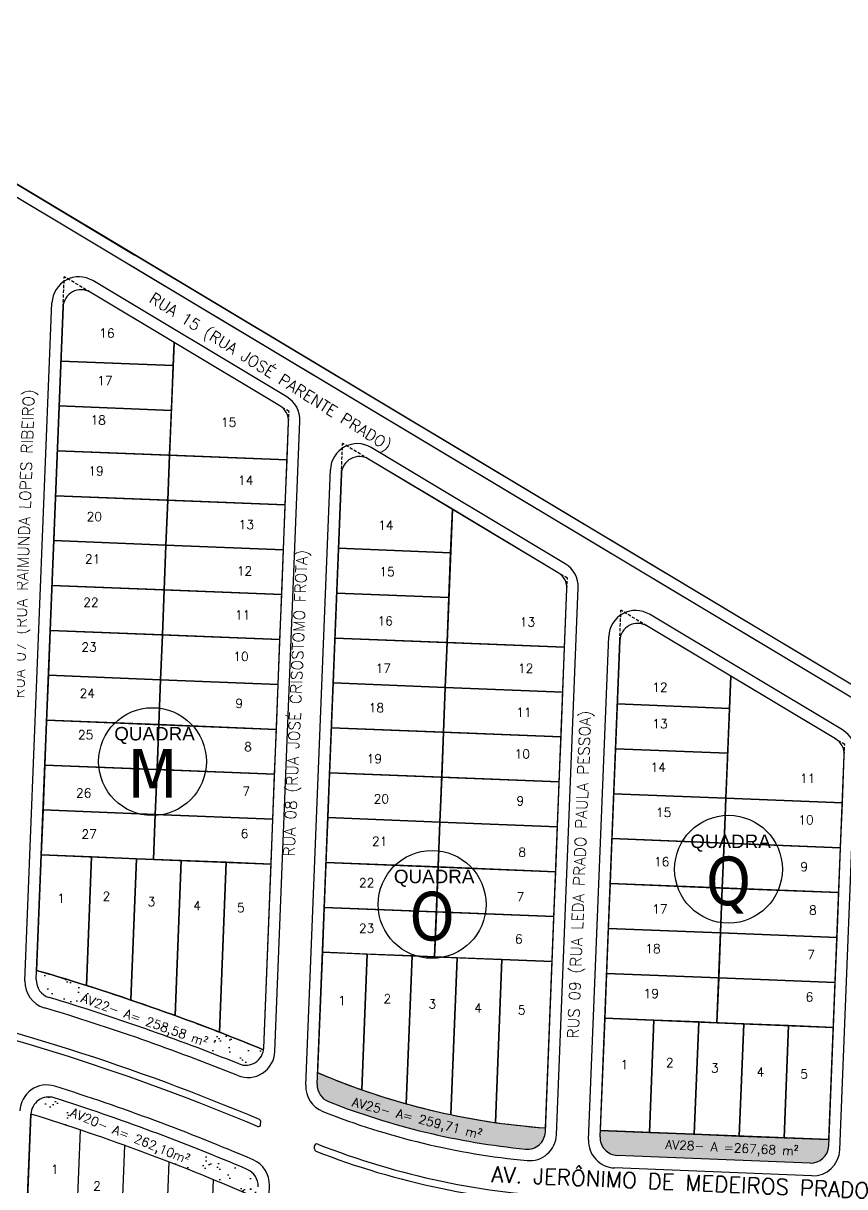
# Model space of a CAD drawing. Header units: millimetres. Extents: x 1794 to 8081, y 409 to 2272.
# Drawn here: x 7649.8 to 7832.7, y 967.2 to 1226.1 of the extents above; entities that cross this region are included whole.
import ezdxf
from ezdxf.enums import TextEntityAlignment as Align

# ---------------------------------------------------------------- set-up
doc = ezdxf.new("R2010")
doc.units = ezdxf.units.MM
doc.linetypes.add('HIDDEN', pattern=[0.375, 0.25, -0.125])
for name, color, linetype in [('03 - CALÇADA', 1, 'Continuous'), ('BOUNDARY LOTES', 2, 'Continuous'), ('boundary quadras', 232, 'Continuous'), ('DIMENSOES', 1, 'Continuous'), ('FAIXAS VERDES', 62, 'Continuous'), ('LOTES', 2, 'Continuous'), ('Poligonal', 3, 'Continuous'), ('PROJEÇÃO', 8, 'HIDDEN'), ('QUADRAS', 3, 'Continuous'), ('texto - ruas', 2, 'Continuous'), ('Texto Lotes', 31, 'Continuous'), ('TEXTO-80', 3, 'Continuous'), ('TXT CB. QDAS', 41, 'Continuous')]:
    doc.layers.add(name, color=color, linetype=linetype)
doc.styles.add('arcad1', font='romans.shx')
doc.styles.add('style1', font='tahoma.ttf')

# ---------------------------------------------------------------- blocks, each defined once
blk = doc.blocks.new('NUM_quadra')
blk.add_circle((0, 0), 0.2)
at = {"insert": (-0.1418711980285907, 0.1285282569724173), "char_height": 0.05, "width": 0.2663, "attachment_point": 1, "style": 'style1'}
blk.add_mtext('\\fArial|b0|i0|c0|p34;QUADRA', dxfattribs=at)
at = {"style": 'style1'}
blk.add_attdef('00', text='', height=0.18, dxfattribs=at).set_placement((-2.886579864025407e-15, -0.1334628551621867), align=Align.CENTER)

msp = doc.modelspace()

# ---------------------------------------------------------------- hatches: boundary and pattern name
at = {"layer": 'FAIXAS VERDES'}
h = msp.add_hatch(dxfattribs=at)
h.set_pattern_fill('AR-SAND', color=256, scale=0.1, style=0)
h.set_pattern_definition([(37.50000000000001, (7652.730846330013, 994.234003776997), (-0.1600031295984046, 4.894132373293424), [0, -3.860800000000001, 0, -4.318000000000001, 0, -4.1275]), (7.499999999999999, (7652.730846330013, 994.234003776997), (4.495232831380027, 7.168251005683543), [0, -2.0828, 0, -3.4798, 0, -1.3335]), (327.5, (7649.606646330013, 994.234003776997), (7.90992370241458, 0.01437184678545691), [0, -1.27, 0, -4.572, 0, -5.969]), (317.5, (7649.606646330013, 994.234003776997), (7.635564524722972, 2.229293232572162), [0, -0.635, 0, -2.9972, 0, -3.429])])
edge = h.paths.add_edge_path()
edge.add_line((7652.812185350555, 1015.347322342017), (7652.730846330011, 1013.305254037229))
edge.add_arc((7656.727676974614, 1013.146053539798), 4.000000000000264, 177.7190183815943, 253.2704792639642)
edge.add_arc((7511.395806690643, 529.6349469070731), 500.880523250244, 68.14319079268898, 73.2704792639741, ccw=False)
edge.add_arc((7699.356895026013, 998.2232225064765), 4.000000000000173, 248.1431907926861, 352.4010506440906)
edge.add_arc((7511.395806690643, 529.6349469070735), 505.8805232502435, 67.70410333032171, 73.76694830946626)
h = msp.add_hatch(dxfattribs=at)
h.set_pattern_fill('AR-SAND', color=256, scale=0.1, style=0)
h.set_pattern_definition([(37.50000000000001, (7714.059224610858, 941.135819308369), (-0.1600031295984046, 4.894132373293424), [0, -3.860800000000001, 0, -4.318000000000001, 0, -4.1275]), (7.499999999999999, (7714.059224610858, 941.135819308369), (4.495232831380027, 7.168251005683543), [0, -2.0828, 0, -3.4798, 0, -1.3335]), (327.5, (7710.935024610856, 941.135819308369), (7.90992370241458, 0.01437184678545691), [0, -1.27, 0, -4.572, 0, -5.969]), (317.5, (7710.935024610856, 941.135819308369), (7.635564524722972, 2.229293232572162), [0, -0.635, 0, -2.9972, 0, -3.429])])
edge = h.paths.add_edge_path()
edge.add_line((7841.380936159964, 977.1992970668587), (7841.341136035607, 976.2000894057089))
edge.add_arc((7845.337966680206, 976.0408889082785), 3.999999999999702, 177.7190183816006, 267.7190183816006)
edge.add_line((7845.178766182774, 972.0440582636782), (7887.145487951077, 970.3724530406596))
edge.add_arc((7887.304688448509, 974.3692836852599), 3.999999999999936, 267.7190183816006, 357.7190183816006)
edge.add_line((7891.301519093108, 974.2100831878295), (7891.341319217466, 975.2092908489801))
edge.add_line((7891.341319217468, 975.2092908489801), (7841.380936159964, 977.1992970668587))
edge = h.paths.add_edge_path()
edge.add_line((7948.435607981411, 946.2910581115505), (7906.468886213102, 947.9626633345708))
edge.add_arc((7906.309685715672, 943.9658326899705), 3.999999999999844, 87.71901838160058, 177.7190183816006)
edge.add_line((7902.312855071073, 944.125033187401), (7902.273054946715, 943.1258255262512))
edge.add_line((7902.273054946713, 943.1258255262512), (7952.233438004222, 941.135819308369))
edge.add_line((7952.233438004224, 941.135819308369), (7952.273238128581, 942.1350269695197))
edge.add_arc((7948.276407483981, 942.2942274669501), 3.999999999999787, 357.7190183816003, 447.7190183815941)
edge = h.paths.add_edge_path()
edge.add_line((7886.294125846981, 948.9984611107814), (7844.327404078675, 950.670066333799))
edge.add_arc((7844.168203581246, 946.6732356891987), 3.999999999999707, 87.71901838161361, 177.7190183816006)
edge.add_line((7840.171372936647, 946.8324361866291), (7840.153142434368, 946.3747477286895))
edge.add_line((7840.153142434368, 946.3747477286895), (7890.113525491873, 944.3847415108119))
edge.add_line((7890.113525491871, 944.3847415108119), (7890.13175599415, 944.842429968751))
edge.add_arc((7886.134925349551, 945.0016304661806), 3.99999999999986, 357.7190183816136, 447.7190183815944)
edge = h.paths.add_edge_path()
edge.add_line((7824.143409323443, 951.4740288458204), (7781.218554304495, 953.1837981302326))
edge.add_arc((7781.059353807065, 949.1869674856323), 3.999999999999916, 87.7190183816006, 177.7190183816006)
edge.add_line((7777.062523162466, 949.3461679830627), (7777.044292660187, 948.888479525124))
edge.add_line((7777.044292660187, 948.888479525124), (7827.962808968338, 946.8603092458532))
edge.add_line((7827.962808968337, 946.8603092458532), (7827.981039470614, 947.3179977037896))
edge.add_arc((7823.984208826013, 947.4771982012201), 3.999999999999821, 357.7190183816006, 447.7190183816136)
edge = h.paths.add_edge_path()
edge.add_line((7829.19060269393, 977.68485858402), (7778.272086385784, 979.7130288632941))
edge.add_line((7778.272086385784, 979.7130288632941), (7778.216859068235, 978.3265116177197))
edge.add_arc((7782.213689712838, 978.1673111202892), 3.999999999999823, 177.7190183816006, 267.7190183816071)
edge.add_line((7782.054489215408, 974.1704804756889), (7824.979344234352, 972.4607111912758))
edge.add_arc((7825.138544731782, 976.4575418358761), 3.999999999999941, 267.7190183816006, 357.7190183816006)
edge.add_line((7829.135375376381, 976.2983413384457), (7829.190602693928, 977.68485858402))
h.paths.add_polyline_path([(7733.837233238043, 954.3293420805), (7729.104333713306, 955.5451272308408), (7723.936609263606, 957.0233204613703), (7720.20947743152, 958.189204272888), (7717.398879354108, 959.1248011418049), (7715.438971614513, 959.8063761404703), (7714.059224610858, 960.300736925584), (7714.339629189378, 960.9679941723546), (7714.958468434049, 961.9839843227371), (7715.762677968473, 962.7155579527841), (7716.581432846277, 963.1478887269075), (7717.527746348777, 963.3870185258058), (7718.823061107342, 963.3383649341151), (7720.380075104203, 962.8473470049878), (7723.364427644055, 961.8824790200708), (7727.465303883961, 960.6474163296778), (7731.974865809939, 959.408233702861), (7737.56931924429, 958.0403791241672), (7743.704175861, 956.7514023305414), (7748.055101917508, 955.9685120885908), (7752.575174622733, 955.2688254441093), (7755.98451123653, 954.8168871906557), (7758.98049552829, 954.4731246408467), (7761.28463140411, 954.2424499679421), (7762.812458447047, 953.7679717681024), (7763.771957445798, 953.032225095146), (7764.636161041325, 951.6543111209996), (7764.846622831284, 950.8234282330834), (7764.857879997276, 949.4724753204839), (7753.705008510996, 950.6115964793028), (7743.760239479362, 952.1972848720463)])
edge = h.paths.add_edge_path()
edge.add_line((7766.049382679487, 979.3859147270562), (7766.084982655216, 980.2796749617062))
edge.add_arc((7777.424319524799, 1137.780870861101), 157.9088574791845, 246.8504491071451, 265.88208144720187, ccw=False)
edge.add_line((7715.345222632369, 992.5865424615324), (7715.243139720214, 990.0236854467482))
edge.add_arc((7719.239970364813, 989.8644849493173), 4.000000000000147, 177.7190183815943, 248.4832902055604)
edge.add_arc((7777.523378666942, 1137.699086115713), 162.9088574791843, 248.4832902055545, 264.4130278522212)
edge.add_arc((7762.052552034887, 979.545115224493), 3.99999999999987, 264.4130278522318, 357.7190183815094)
h = msp.add_hatch(dxfattribs=at)
h.set_pattern_fill('AR-SAND', color=256, scale=0.1, style=0)
h.set_pattern_definition([(37.50000000000001, (3827.769563629824, -2107.925648063633), (-0.1600031295984046, 4.894132373293424), [0, -3.860800000000001, 0, -4.318000000000001, 0, -4.1275]), (7.499999999999999, (3827.769563629824, -2107.925648063633), (4.495232831380027, 7.168251005683543), [0, -2.0828, 0, -3.4798, 0, -1.3335]), (327.5, (3824.645363629822, -2107.925648063633), (7.90992370241458, 0.01437184678545691), [0, -1.27, 0, -4.572, 0, -5.969]), (317.5, (3824.645363629822, -2107.925648063633), (7.635564524722972, 2.229293232572162), [0, -0.635, 0, -2.9972, 0, -3.429])])
h.paths.add_polyline_path([(7651.536524453863, 983.3210369578221), (7651.569062645097, 983.6951143843391), (7651.640360615726, 984.080854391321), (7651.773438902616, 984.5267651032843), (7652.069439238488, 985.1621581632683), (7652.444111887779, 985.7028158749547), (7652.879458464323, 986.1546332552464), (7653.236533985874, 986.4366819188456), (7653.748293854377, 986.7414392812163), (7654.271471486803, 986.9575774619113), (7654.811768520541, 987.0962122444973), (7655.533355098466, 987.1618364603912), (7656.291617334452, 987.0893087240077), (7658.669918291159, 986.3576775076037), (7663.067187038848, 984.9162983571362), (7669.949195745222, 982.5655590478657), (7673.346789127224, 981.3618510015183), (7676.480265112093, 980.2261565224205), (7679.46653365114, 979.1208169117888), (7685.267431786885, 976.908883752624), (7692.096023894687, 974.1939959628055), (7696.045184876938, 972.5682643831244), (7698.043859579128, 971.729756815381), (7699.324950929641, 971.186703035982), (7700.192568127807, 970.7745933471599), (7700.739684730558, 970.3780582151264), (7701.137282155752, 969.983299264444), (7701.60447825035, 969.3259809306085), (7701.999240765844, 968.3524694493578), (7702.11528123916, 967.6567207824712), (7702.09204154553, 966.388632444781), (7702.019853452844, 964.5763040558561), (7692.178491247775, 968.7580871840803), (7682.3270079766, 972.685774453262), (7676.69672562753, 974.8170642040775), (7668.044475204487, 977.9347417043302), (7662.594602530776, 979.802066429276), (7655.215701134334, 982.2135028778882), (7653.477288613079, 982.7622621918042)])

# ---------------------------------------------------------------- linework, layer by layer
at = {"layer": '03 - CALÇADA'}
for p, q in [((7862.526799202854, 1059.063208674792), (7596.63503667334, 1218.398634523811)), ((7862.52679920285, 1059.063208674792), (7673.407903759476, 1172.39255537925)), ((7708.501881371002, 1142.968726622248), (7665.308457233682, 1168.852351460131)), ((7650.217398486661, 1013.017407173382), (7656.229078466741, 1163.94449067945)), ((7705.823526287591, 997.2560772469831), (7711.412994537864, 1137.583264349275)), ((7770.462572607122, 1105.838831998639), (7727.269148469798, 1131.722456836522)), ((7712.731004350243, 989.7687890693812), (7718.189769702859, 1126.814596055841)), ((7768.526354159968, 978.757999094739), (7773.373685773983, 1100.453369725666)), ((7832.197979635702, 1068.843938756057), (7789.229839705918, 1094.592562212909)), ((7775.68637248631, 977.6108962883593), (7780.150460938979, 1089.684701432228)), ((7831.600927100203, 975.3837253872937), (7835.109092802563, 1063.458476483084)), ((7702.675514729869, 981.0371011437176), (7702.70102864162, 981.6776442700991)), ((7714.668435748766, 975.595373464603), (7714.693709545802, 976.2298883570545)), ((7825.366880387156, 969.6272801665389), (7781.442817707063, 971.3768495753127)), ((7696.475770625163, 762.574673025021), (7704.635693897545, 967.4347828804264))]:
    msp.add_line(p, q, dxfattribs=at)
for centre, radius, start, end in [((7662.224324433643, 1163.705689933304), 6, 59.0678846071136, 177.7190183816056), ((7705.417748570963, 1137.822065095421), 6, 357.7190183816056, 59.0678846071136), ((7724.185015669759, 1126.575795309695), 6, 59.0678846071136, 177.7190183816056), ((7767.378439807083, 1100.692170471812), 6, 357.7190183816056, 59.0678846071136), ((7786.145706905879, 1089.445900686082), 6, 59.0678846071136, 177.7190183816056), ((7829.113846835663, 1063.69727722923), 6, 357.7190183816056, 59.0678846071136), ((7511.395806690643, 529.6349469070726), 491.1805232502437, 67.11646812974953, 88.08292311149984), ((7511.395806690643, 529.6349469070726), 489.5805232502437, 67.09009592158513, 88.08336864191105), ((7656.212644453562, 1012.778606427237), 6, 177.7190183816056, 253.3144935658687), ((7511.395806690643, 529.6349469070735), 498.3805232502437, 68.06269016745892, 73.31449356586873), ((7699.82828032069, 997.4948779931299), 6, 248.0626901674589, 357.7190183816056), ((7655.059831602209, 983.8365000510305), 6, 72.44782856173832, 177.7190183816056), ((7511.395806690643, 529.6349469070708), 482.3805232502437, 66.85515849231744, 72.44782856173832), ((7718.726250317143, 989.5299883232349), 6, 177.7190183815795, 248.3556091851274), ((7702.201424811044, 981.6975443322783), 0.5, 357.7190183815535, 67.11646812974953), ((7777.523378666939, 1137.699086115713), 165.4088574791844, 248.3556091851274, 264.6034038538551), ((7702.175910899293, 981.0570012058968), 0.5, 247.0900959214683, 357.7190183815535), ((7715.193313376379, 976.2099882948762), 0.5, 68.56820302943788, 177.7190183816577), ((7778.446152325022, 1137.348918732823), 172.6088574791844, 248.5682030294379, 267.7190183816073), ((7762.531108193068, 978.9967998408849), 6, 264.6034038538551, 357.7190183816056), ((7781.681618453212, 977.3720955422134), 6, 177.7190183816056, 267.7190183816073), ((7715.168039579342, 975.5754734024242), 0.5, 177.7190183816056, 248.6369153493155), ((7778.446152325022, 1137.348918732823), 174.2088574791844, 248.6369153493155, 267.7190183816073), ((7825.605681133301, 975.6225261334396), 6, 267.7190183816073, 357.7190183816056), ((7698.640447930645, 967.67358362657), 6, 357.7190183816056, 66.85515849231744)]:
    msp.add_arc(centre, radius, start, end, dxfattribs=at)
at = {"layer": 'BOUNDARY LOTES'}
for points in [[(7664.746467179578, 1166.274612867516, 0.5695293688409937), (7658.693548001617, 1163.002705680395), (7658.21396358503, 1150.962431159748), (7683.194155113782, 1149.967428050809), (7683.398490647168, 1155.097402735537)], [(7706.962429488835, 1140.976731247637), (7683.398490647168, 1155.097402735538), (7682.39815262663, 1129.983274827807), (7708.566773566597, 1128.940934573452), (7708.903171600076, 1137.386423065655, 0.2742673311535164)], [(7745.359181883286, 1117.967508111924), (7726.707158415696, 1129.144718243903, 0.5695293688408639), (7720.654239237735, 1125.872811056782), (7719.993796265221, 1109.29196643533), (7744.973987793973, 1108.296963326389)], [(7768.923120724955, 1103.846836624028), (7745.359181883286, 1117.967508111925), (7744.177985306821, 1088.312810103386), (7770.346606246786, 1087.270469849029), (7770.863862836196, 1100.256528442046, 0.2742673311534695)], [(7807.319873119407, 1080.83761348832), (7788.667849651815, 1092.014823620296, 0.5695293688410639), (7782.614930473855, 1088.742916433175), (7782.053098199759, 1074.637756672558), (7807.033289728513, 1073.642753563619)], [(7830.658527753535, 1066.851943381452), (7807.319873119407, 1080.837613488319), (7806.237287241359, 1053.658600340615), (7832.175612020751, 1052.625433170281), (7832.599269864776, 1063.26163519947, 0.2742673311535139)], [(7665.016455928399, 1040.60425004424), (7653.835949905691, 1041.049588433232), (7652.812185350555, 1015.347322342018, -0.005714532495762371), (7663.876632138938, 1011.988242401721)], [(7675.008532539902, 1040.206248800663), (7665.016455928399, 1040.60425004424), (7663.876632138938, 1011.988242401721, -0.00513734067452406), (7673.755707365855, 1008.753268886808)], [(7685.000609151405, 1039.808247557087), (7675.008532539902, 1040.206248800663), (7673.755707365855, 1008.753268886808, -0.005168686127072558), (7683.625864284929, 1005.294395530781)], [(7694.992685762904, 1039.410246313511), (7685.000609151405, 1039.808247557087), (7683.625864284929, 1005.294395530781, -0.005202864781129581), (7693.486931738783, 1001.607325317764)], [(7704.984762374407, 1039.012245069935), (7694.992685762904, 1039.410246313511), (7693.486931738783, 1001.607325317764, -0.005230975734489351), (7703.321766887199, 997.694269650003, 0.02320817707991966), (7703.353725670614, 998.0640220090515)], [(7726.403861684536, 1018.965275688239), (7716.411785073034, 1019.363276931816), (7715.345222632369, 992.5865424615329, 0.01674383744544869), (7725.200644451467, 988.7577349653072)], [(7736.395938296039, 1018.567274444663), (7726.403861684536, 1018.965275688239), (7725.200644451467, 988.7577349653068, 0.01640651148838792), (7735.084947133783, 985.6540000725511)], [(7746.38801490754, 1018.169273201087), (7736.395938296039, 1018.567274444663), (7735.084947133783, 985.6540000725511, 0.01615593617423134), (7744.996623750581, 983.2375053705175)], [(7756.380091519041, 1017.77127195751), (7746.388014907538, 1018.169273201087), (7744.996623750581, 983.2375053705175, 0.01598149533079877), (7754.934618037957, 981.4817326759719)], [(7767.560597541754, 1017.325933568518), (7756.380091519041, 1017.77127195751), (7754.934618037957, 981.4817326759719, 0.01776105052986373), (7766.084982655216, 980.2796749617062)]]:
    msp.add_lwpolyline(points, format="xyb", close=True, dxfattribs=at)
for points in [[(7683.194155113783, 1149.967428050809), (7658.21396358503, 1150.962431159748), (7657.815962341455, 1140.970354548246), (7682.796153870205, 1139.975351439307)], [(7682.796153870207, 1139.975351439307), (7657.815962341455, 1140.970354548246), (7657.417961097876, 1130.978277936745), (7682.39815262663, 1129.983274827807)], [(7682.39815262663, 1129.983274827807), (7657.417961097878, 1130.978277936745), (7657.019959854301, 1120.986201325243), (7682.000151383055, 1119.991198216304)], [(7708.566773566597, 1128.940934573452), (7682.39815262663, 1129.983274827807), (7682.000151383053, 1119.991198216304), (7708.168772323018, 1118.948857961949)], [(7682.000151383055, 1119.991198216305), (7657.019959854301, 1120.986201325243), (7656.621958610726, 1110.994124713742), (7681.602150139476, 1109.999121604803)], [(7708.16877232302, 1118.948857961949), (7682.000151383053, 1119.991198216304), (7681.602150139476, 1109.999121604803), (7707.770771079443, 1108.956781350448)], [(7681.602150139478, 1109.999121604803), (7656.621958610726, 1110.994124713742), (7656.223957367151, 1101.002048102241), (7681.204148895901, 1100.0070449933)], [(7707.770771079443, 1108.956781350447), (7681.602150139476, 1109.999121604803), (7681.204148895901, 1100.0070449933), (7707.372769835866, 1098.964704738943)], [(7744.973987793973, 1108.296963326389), (7719.993796265221, 1109.29196643533), (7719.595795021644, 1099.299889823828), (7744.575986550398, 1098.304886714888)], [(7681.204148895901, 1100.0070449933), (7656.223957367148, 1101.00204810224), (7655.825956123573, 1091.009971490739), (7680.806147652326, 1090.014968381799)], [(7707.372769835864, 1098.964704738944), (7681.204148895901, 1100.0070449933), (7680.806147652324, 1090.014968381799), (7706.974768592289, 1088.972628127442)], [(7744.575986550398, 1098.304886714888), (7719.595795021644, 1099.299889823828), (7719.197793778069, 1089.307813212327), (7744.177985306823, 1088.312810103386)], [(7680.806147652324, 1090.014968381799), (7655.825956123573, 1091.009971490739), (7655.427954879994, 1081.017894879237), (7680.408146408748, 1080.022891770297)], [(7706.974768592289, 1088.972628127442), (7680.806147652326, 1090.014968381799), (7680.408146408751, 1080.022891770297), (7706.576767348713, 1078.980551515941)], [(7744.177985306823, 1088.312810103386), (7719.197793778069, 1089.307813212327), (7718.799792534493, 1079.315736600825), (7743.779984063246, 1078.320733491884)], [(7770.346606246786, 1087.270469849029), (7744.177985306823, 1088.312810103386), (7743.779984063246, 1078.320733491884), (7769.948605003211, 1077.278393237528)], [(7680.408146408749, 1080.022891770297), (7655.427954879994, 1081.017894879237), (7655.029953636419, 1071.025818267736), (7680.010145165173, 1070.030815158796)], [(7706.576767348714, 1078.980551515941), (7680.408146408748, 1080.022891770297), (7680.010145165173, 1070.030815158796), (7706.178766105136, 1068.988474904439)], [(7743.779984063244, 1078.320733491884), (7718.799792534493, 1079.315736600826), (7718.401791290916, 1069.323659989324), (7743.381982819669, 1068.328656880383)], [(7769.948605003211, 1077.278393237528), (7743.779984063244, 1078.320733491884), (7743.381982819669, 1068.328656880383), (7769.550603759632, 1067.286316626026)], [(7807.033289728513, 1073.642753563619), (7782.053098199759, 1074.637756672558), (7781.655096956182, 1064.645680061057), (7806.635288484938, 1063.650676952117)], [(7680.010145165173, 1070.030815158796), (7655.029953636419, 1071.025818267736), (7654.631952392844, 1061.033741656235), (7679.612143921598, 1060.038738547294)], [(7706.178766105136, 1068.98847490444), (7680.010145165173, 1070.030815158796), (7679.612143921598, 1060.038738547294), (7705.780764861561, 1058.996398292938)], [(7743.381982819669, 1068.328656880383), (7718.401791290916, 1069.323659989324), (7718.003790047339, 1059.331583377822), (7742.983981576094, 1058.336580268881)], [(7769.550603759636, 1067.286316626026), (7743.381982819669, 1068.328656880383), (7742.983981576094, 1058.336580268881), (7769.152602516057, 1057.294240014524)], [(7806.635288484938, 1063.650676952117), (7781.655096956182, 1064.645680061057), (7781.257095712605, 1054.653603449555), (7806.237287241361, 1053.658600340615)], [(7679.612143921598, 1060.038738547294), (7654.631952392844, 1061.033741656234), (7654.233951149266, 1051.041665044733), (7679.214142678021, 1050.046661935793)], [(7705.780764861561, 1058.996398292938), (7679.612143921596, 1060.038738547294), (7679.214142678021, 1050.046661935793), (7705.382763617984, 1049.004321681437)], [(7742.983981576094, 1058.336580268881), (7718.003790047341, 1059.331583377823), (7717.605788803766, 1049.339506766321), (7742.585980332517, 1048.34450365738)], [(7769.152602516059, 1057.294240014524), (7742.983981576094, 1058.336580268881), (7742.585980332516, 1048.34450365738), (7768.754601272482, 1047.302163403023)], [(7806.237287241361, 1053.658600340615), (7781.257095712605, 1054.653603449555), (7780.85909446903, 1044.661526838054), (7805.839285997784, 1043.666523729114)], [(7832.175612020751, 1052.625433170281), (7806.237287241359, 1053.658600340615), (7805.839285997784, 1043.666523729114), (7831.777610777172, 1042.633356558779)], [(7679.214142678019, 1050.046661935793), (7654.233951149267, 1051.041665044733), (7653.835949905691, 1041.049588433232), (7678.816141434444, 1040.054585324291)], [(7705.382763617984, 1049.004321681436), (7679.214142678019, 1050.046661935792), (7678.816141434444, 1040.054585324291), (7704.984762374407, 1039.012245069935)], [(7742.585980332516, 1048.34450365738), (7717.605788803762, 1049.339506766321), (7717.207787560187, 1039.347430154819), (7742.187979088941, 1038.352427045878)], [(7768.754601272482, 1047.302163403023), (7742.585980332517, 1048.34450365738), (7742.187979088941, 1038.352427045878), (7768.356600028907, 1037.310086791522)], [(7805.839285997784, 1043.666523729114), (7780.859094469029, 1044.661526838054), (7780.461093225452, 1034.669450226552), (7805.441284754207, 1033.674447117612)], [(7831.777610777176, 1042.633356558779), (7805.839285997784, 1043.666523729114), (7805.441284754205, 1033.674447117612), (7831.379609533597, 1032.641279947278)], [(7742.187979088941, 1038.352427045878), (7717.207787560187, 1039.347430154819), (7716.809786316612, 1029.355353543318), (7741.789977845364, 1028.360350434377)], [(7768.356600028906, 1037.310086791521), (7742.187979088941, 1038.352427045878), (7741.789977845364, 1028.360350434377), (7767.958598785329, 1027.31801018002)], [(7805.441284754207, 1033.674447117612), (7780.461093225452, 1034.669450226552), (7780.063091981877, 1024.677373615051), (7805.04328351063, 1023.682370506111)], [(7831.379609533599, 1032.641279947278), (7805.441284754207, 1033.674447117612), (7805.04328351063, 1023.682370506111), (7830.981608290022, 1022.649203335776)], [(7741.789977845364, 1028.360350434377), (7716.80978631661, 1029.355353543318), (7716.411785073035, 1019.363276931816), (7741.391976601787, 1018.368273822875)], [(7767.958598785331, 1027.31801018002), (7741.789977845364, 1028.360350434377), (7741.391976601787, 1018.368273822875), (7767.560597541754, 1017.325933568519)], [(7805.04328351063, 1023.682370506111), (7780.063091981877, 1024.677373615051), (7779.665090738302, 1014.685297003549), (7804.645282267054, 1013.690293894609)], [(7830.981608290022, 1022.649203335776), (7805.04328351063, 1023.682370506111), (7804.645282267054, 1013.690293894609), (7830.583607046446, 1012.657126724275)], [(7804.645282267054, 1013.690293894609), (7779.6650907383, 1014.685297003549), (7779.267089494723, 1004.693220392048), (7804.247281023477, 1003.698217283108)], [(7830.583607046444, 1012.657126724275), (7804.645282267055, 1013.690293894609), (7804.247281023479, 1003.698217283108), (7830.185605802869, 1002.665050112774)], [(7790.217299356865, 1004.257055087077), (7779.267089494723, 1004.693220392048), (7778.272086385784, 979.7130288632941), (7789.222296247925, 979.2768635583232)], [(7800.209375968368, 1003.859053843501), (7790.217299356865, 1004.257055087077), (7789.222296247925, 979.2768635583232), (7799.214372859428, 978.8788623147468)], [(7810.201452579869, 1003.461052599925), (7804.247281023479, 1003.698217283108), (7800.209375968364, 1003.859053843501), (7799.214372859428, 978.8788623147473), (7809.206449470928, 978.4808610711714)], [(7820.19352919137, 1003.063051356349), (7810.201452579867, 1003.461052599925), (7809.206449470931, 978.4808610711714), (7819.19852608243, 978.0828598275955)], [(7830.185605802869, 1002.665050112774), (7820.19352919137, 1003.063051356349), (7819.19852608243, 978.0828598275955), (7829.19060269393, 977.6848585840196)]]:
    msp.add_lwpolyline(points, close=True, dxfattribs=at)
at = {"layer": 'boundary quadras'}
for points in [[(7708.903171600076, 1137.386423065655, 0.2742673311534513), (7706.962429488837, 1140.976731247637), (7664.746467179578, 1166.274612867516, 0.5695293688409937), (7658.693548001617, 1163.002705680395), (7652.812185350555, 1015.347322342019, -0.02646032452602815), (7703.321766887199, 997.6942696500034, 0.02320817707992674), (7703.353725670614, 998.064022009052)], [(7770.863862836196, 1100.256528442046, 0.2742673311534695), (7768.923120724955, 1103.846836624028), (7726.707158415696, 1129.144718243903, 0.5695293688408639), (7720.654239237735, 1125.872811056782), (7715.345222632369, 992.5865424615329, 0.0832325689429824), (7766.084982655216, 980.2796749617062)], [(7832.599269864776, 1063.26163519947, 0.2742673311535789), (7830.658527753535, 1066.851943381452), (7788.667849651815, 1092.014823620296, 0.5695293688410639), (7782.614930473855, 1088.742916433175), (7778.272086385784, 979.7130288632941), (7829.19060269393, 977.6848585840196)], [(7702.019853452845, 964.5763040558561, 0.0283797869830322), (7651.538549399437, 983.3656192540946, 0.002789287919418407), (7651.536524453863, 983.3210369578194), (7642.909279383052, 766.7285134793899), (7694.035940629282, 764.1350494614042)]]:
    msp.add_lwpolyline(points, format="xyb", close=True, dxfattribs=at)
at = {"layer": 'DIMENSOES'}
msp.add_line((7608.501818141825, 1214.201985910864), (7674.692959092828, 1174.536997682094), dxfattribs=at)
at = {"layer": 'FAIXAS VERDES', "ltscale": 0.6}
for centre, radius, start, end in [((7656.727676974614, 1013.146053539799), 4, 177.7190183816056, 253.2704792639679), ((7511.395806690643, 529.6349469070735), 500.8805232502437, 68.14319079266733, 73.27047926396786), ((7699.356895026015, 998.2232225064784), 4, 248.1431907927834, 357.7190183816056), ((7719.239970364813, 989.8644849493173), 4, 177.7190183816056, 248.4832902056052), ((7655.533355098466, 983.1618364603912), 4, 72.36897425316076, 177.7190183815795), ((7511.395806690643, 529.6349469070708), 479.8805232502437, 66.89663230771993, 72.36897425316076), ((7777.523378666939, 1137.699086115713), 162.9088574791844, 248.4832902056052, 264.4130278521994), ((7762.052552034887, 979.5451152244939), 4, 264.4130278521994, 357.7190183815795), ((7698.127127017909, 967.3491075390532), 4, 357.7190183816056, 66.89663230771993)]:
    msp.add_arc(centre, radius, start, end, dxfattribs=at)
at = {"layer": 'LOTES'}
for p, q in [((7678.816141434444, 1040.054585324291), (7683.398490647168, 1155.097402735538)), ((7658.213963585028, 1150.962431159748), (7683.194155113783, 1149.967428050809)), ((7657.815962341451, 1140.970354548246), (7682.796153870207, 1139.975351439307)), ((7657.417961097876, 1130.978277936745), (7708.566773566597, 1128.940934573452)), ((7657.019959854301, 1120.986201325243), (7708.168772323018, 1118.948857961949)), ((7741.391976601787, 1018.368273822875), (7745.359181883287, 1117.967508111925)), ((7656.621958610725, 1110.994124713742), (7707.770771079443, 1108.956781350447)), ((7719.993796265221, 1109.29196643533), (7744.973987793973, 1108.296963326389)), ((7656.223957367148, 1101.00204810224), (7707.372769835866, 1098.964704738944)), ((7719.595795021644, 1099.299889823828), (7744.575986550398, 1098.304886714888)), ((7655.825956123573, 1091.009971490739), (7706.974768592289, 1088.972628127442)), ((7719.197793778069, 1089.307813212327), (7770.346606246786, 1087.270469849029)), ((7655.427954879994, 1081.017894879237), (7706.576767348714, 1078.980551515941)), ((7804.247281023477, 1003.698217283107), (7807.319873119407, 1080.837613488319)), ((7718.799792534494, 1079.315736600825), (7769.948605003211, 1077.278393237527)), ((7807.033289728513, 1073.642753563619), (7782.053098199754, 1074.637756672558)), ((7655.029953636419, 1071.025818267736), (7706.178766105136, 1068.988474904439)), ((7718.401791290916, 1069.323659989324), (7769.550603759636, 1067.286316626026)), ((7806.635288484938, 1063.650676952117), (7781.655096956177, 1064.645680061057)), ((7654.631952392844, 1061.033741656234), (7705.780764861561, 1058.996398292938)), ((7718.003790047341, 1059.331583377822), (7769.152602516057, 1057.294240014524)), ((7832.175612020747, 1052.625433170281), (7781.257095712602, 1054.653603449555)), ((7654.233951149266, 1051.041665044733), (7705.382763617986, 1049.004321681436)), ((7717.605788803764, 1049.339506766321), (7768.754601272482, 1047.302163403023)), ((7831.777610777172, 1042.633356558779), (7780.859094469027, 1044.661526838054)), ((7653.835949905691, 1041.049588433232), (7704.984762374407, 1039.012245069935)), ((7663.876632138938, 1011.98824240172), (7665.016455928399, 1040.60425004424)), ((7673.755707365855, 1008.753268886806), (7675.008532539902, 1040.206248800663)), ((7683.625864284929, 1005.29439553078), (7685.000609151405, 1039.808247557087)), ((7693.486931738783, 1001.607325317762), (7694.992685762904, 1039.41024631351)), ((7717.207787560187, 1039.347430154819), (7768.356600028906, 1037.310086791521)), ((7831.379609533597, 1032.641279947278), (7780.46109322545, 1034.669450226552)), ((7716.809786316612, 1029.355353543318), (7767.958598785329, 1027.31801018002)), ((7830.981608290022, 1022.649203335776), (7780.063091981873, 1024.677373615051)), ((7716.411785073034, 1019.363276931816), (7767.560597541754, 1017.325933568518)), ((7725.200644451467, 988.7577349653068), (7726.403861684536, 1018.96527568824)), ((7735.084947133783, 985.6540000725511), (7736.395938296039, 1018.567274444664)), ((7744.996623750581, 983.2375053705175), (7746.388014907538, 1018.169273201086)), ((7754.934618037957, 981.4817326759714), (7756.380091519041, 1017.77127195751)), ((7830.583607046444, 1012.657126724275), (7779.665090738298, 1014.685297003549)), ((7830.185605802869, 1002.665050112773), (7779.267089494723, 1004.693220392048)), ((7789.222296247925, 979.2768635583232), (7790.217299356865, 1004.257055087073)), ((7799.214372859428, 978.8788623147473), (7800.209375968366, 1003.859053843498)), ((7809.206449470929, 978.4808610711714), (7810.201452579867, 1003.461052599923)), ((7819.19852608243, 978.0828598275955), (7820.19352919137, 1003.063051356348)), ((7724.989639966971, 983.4603319835558), (7724.990925661153, 983.4926101610106)), ((7661.532289340957, 953.1320121281935), (7662.594602530776, 979.8020664292765)), ((7671.385887653466, 949.2574243289394), (7672.465640523876, 976.3653130020568)), ((7799.198813366839, 978.4882312690286), (7799.200114278362, 978.5208914875577)), ((7681.239485965973, 945.3828365296856), (7682.3270079766, 972.685774453262)), ((7691.093084278485, 941.5082487304319), (7692.178491247775, 968.7580871840803))]:
    msp.add_line(p, q, dxfattribs=at)
at = {"layer": 'Poligonal', "color": 7}
msp.add_line((7862.50799970856, 1061.988984939831), (7588.581114004982, 1226.139451918381), dxfattribs=at)
at = {"layer": 'Poligonal'}
for p, q in [((7862.50799970856, 1061.988984939365), (7674.692959092824, 1174.536997682094)), ((7862.50799970856, 1061.988984939365), (7674.692959092824, 1174.536997682094)), ((7862.50799970856, 1061.988984939365), (7674.692959092824, 1174.536997682094)), ((7862.50799970856, 1061.988984939365), (7674.692959092824, 1174.536997682094)), ((7862.50799970856, 1061.988984939365), (7674.692959092824, 1174.536997682094)), ((7862.50799970856, 1061.988984939365), (7674.692959092824, 1174.536997682094)), ((7862.50799970856, 1061.988984939365), (7674.692959092824, 1174.536997682094)), ((7862.507999708533, 1061.988984939379), (7674.692959092828, 1174.536997682094)), ((7862.50799970856, 1061.988984939365), (7674.692959092824, 1174.536997682094)), ((7862.50799970856, 1061.988984939365), (7674.692959092824, 1174.536997682094)), ((7862.50799970856, 1061.988984939365), (7674.692959092824, 1174.536997682094)), ((7862.50799970856, 1061.988984939365), (7674.692959092824, 1174.536997682094)), ((7862.50799970856, 1061.988984939365), (7674.692959092824, 1174.536997682094)), ((7862.50799970856, 1061.988984939365), (7674.692959092824, 1174.536997682094)), ((7862.50799970856, 1061.988984939365), (7674.692959092824, 1174.536997682094)), ((7862.507999708533, 1061.988984939379), (7674.692959092828, 1174.536997682094)), ((7706.962429488837, 1140.976731247636), (7664.746467179578, 1166.274612867516)), ((7706.962429488835, 1140.976731247638), (7664.746467179576, 1166.274612867517)), ((7768.923120724955, 1103.846836624028), (7726.707158415696, 1129.144718243903)), ((7768.923120724955, 1103.846836624027), (7726.707158415696, 1129.144718243903)), ((7830.658527753535, 1066.851943381452), (7788.667849651815, 1092.014823620296)), ((7830.658527753535, 1066.851943381452), (7788.667849651815, 1092.014823620296)), ((7792.612969724102, 1089.650719331133), (7792.589429506666, 1089.664825787588)), ((7792.612969724102, 1089.650719331133), (7792.589429506666, 1089.664825787588))]:
    msp.add_line(p, q, dxfattribs=at)
for centre, start, end in [((7662.690378646218, 1162.843505182964), 59.0678846071136, 177.7190183816056), ((7662.690378646218, 1162.843505182964), 59.0678846071136, 177.7190183816056), ((7704.906340955477, 1137.545623563085), 357.7190183816056, 59.0678846071136), ((7704.906340955477, 1137.545623563085), 357.7190183816056, 59.0678846071136), ((7724.651069882334, 1125.713610559352), 59.0678846071136, 177.7190183816056), ((7724.651069882334, 1125.713610559352), 59.0678846071136, 177.7190183816056), ((7766.867032191593, 1100.415728939477), 357.7190183816056, 59.0678846071136), ((7766.867032191593, 1100.415728939477), 357.7190183816056, 59.0678846071136), ((7786.611761118454, 1088.583715935745), 59.0678846071136, 177.7190183816056), ((7786.611761118454, 1088.583715935745), 59.0678846071136, 177.7190183816056), ((7828.602439220177, 1063.4208356969), 357.7190183816056, 59.0678846071136), ((7828.602439220177, 1063.4208356969), 357.7190183816056, 59.0678846071136)]:
    msp.add_arc(centre, 4, start, end, dxfattribs=at)
at = {"layer": 'PROJEÇÃO', "ltscale": 2.8}
for p, q in [((7658.693548001619, 1163.002705680394), (7658.961944945612, 1169.740983185701)), ((7664.746467179576, 1166.274612867517), (7658.961944945612, 1169.740983185701)), ((7708.997601879369, 1139.757155821769), (7706.962429488835, 1140.976731247638)), ((7708.903171600078, 1137.386423065655), (7708.997601879369, 1139.757155821769)), ((7720.654239237735, 1125.872811056782), (7720.922636181728, 1132.611088562088)), ((7726.707158415696, 1129.144718243903), (7720.922636181728, 1132.611088562088)), ((7770.958293115485, 1102.627261198161), (7768.923120724955, 1103.846836624027)), ((7770.863862836192, 1100.256528442047), (7770.958293115485, 1102.627261198161)), ((7782.614930473855, 1088.742916433175), (7782.883327417848, 1095.481193938481)), ((7788.667849651815, 1092.014823620297), (7782.883327417848, 1095.481193938481)), ((7832.693700144068, 1065.632367955585), (7830.658527753539, 1066.851943381452)), ((7832.599269864776, 1063.261635199469), (7832.693700144068, 1065.632367955585))]:
    msp.add_line(p, q, dxfattribs=at)
at = {"layer": 'QUADRAS'}
for p, q in [((7652.730846330013, 1013.305254037232), (7658.693548001619, 1163.002705680394)), ((7703.353725670614, 998.0640220090484), (7708.903171600078, 1137.386423065655)), ((7715.243139720214, 990.0236854467482), (7720.654239237735, 1125.872811056782)), ((7766.049382679489, 979.3859147270634), (7770.863862836192, 1100.256528442047)), ((7862.507999708546, 1061.988984939373), (7799.771280300401, 1099.583913823855)), ((7862.507999708546, 1061.988984939373), (7799.771280300401, 1099.583913823855)), ((7829.135375376381, 976.2983413384457), (7832.599269864776, 1063.26163519947)), ((7832.573613264326, 1062.617509781782), (7832.558171504407, 1062.618124853092)), ((7703.338720890119, 997.687317366356), (7703.353725670616, 998.0640220090484)), ((7642.867745982742, 765.6857908132627), (7651.536524453863, 983.3210369578194)), ((7829.19060269393, 977.6848585840196), (7778.272086385784, 979.7130288632941)), ((7824.979344234352, 972.4607111912758), (7782.054489215408, 974.1704804756889))]:
    msp.add_line(p, q, dxfattribs=at)
at = {"layer": 'QUADRAS', "ltscale": 0.6}
msp.add_line((7778.216859068235, 978.3265116177197), (7782.614930473855, 1088.742916433175), dxfattribs=at)
for centre, radius, start, end in [((7511.395806690643, 529.6349469070735), 505.8805232502437, 67.70410333024122, 73.76694830953858), ((7777.424319524799, 1137.780870861101), 157.9088574791844, 246.8504491072174, 265.8820814471133), ((7511.395806690643, 529.6349469070708), 474.8805232502437, 66.33334880063734, 72.83577153543168)]:
    msp.add_arc(centre, radius, start, end, dxfattribs=at)
at = {"layer": 'QUADRAS'}
for centre, radius, start, end in [((7656.727676974614, 1013.146053539801), 4, 177.7190183815795, 253.2704792639679), ((7511.395806690643, 529.6349469070735), 500.8805232502437, 68.14319079266733, 73.27047926396786), ((7699.356895026013, 998.2232225064788), 4, 248.1431907927834, 357.7190183816056), ((7719.239970364813, 989.8644849493173), 4, 177.7190183816056, 248.4832902056052), ((7655.533355098466, 983.1618364603894), 4, 72.36897425316076, 177.7190183816056), ((7511.395806690643, 529.6349469070708), 479.8805232502437, 66.89663230771993, 72.36897425316076), ((7777.523378666939, 1137.699086115713), 162.9088574791844, 248.4832902056052, 264.4130278521994), ((7762.052552034887, 979.5451152244939), 4, 264.4130278521994, 357.7190183816056), ((7782.213689712838, 978.1673111202892), 4, 177.7190183816056, 267.7190183816073), ((7825.138544731782, 976.4575418358761), 4, 267.7190183816073, 357.7190183816056), ((7698.12712701791, 967.3491075390532), 4, 357.7190183816056, 66.89663230771993)]:
    msp.add_arc(centre, radius, start, end, dxfattribs=at)

# ---------------------------------------------------------------- block references
at = {"layer": 'TEXTO-80', "xscale": 60, "yscale": 60, "zscale": 60}
for p, values in [((7678.603989397804, 1061.808675818428), {'00': 'M'}), ((7806.82217372994, 1037.860521851271), {'00': 'Q'}), ((7740.844286436849, 1030.033154233514), {'00': 'O'})]:
    msp.add_blockref('NUM_quadra', p, dxfattribs=at).add_auto_attribs(values)

# ---------------------------------------------------------------- texts
at = {"layer": 'texto - ruas', "attachment_point": 1}
for s, insert, char_height, width, rotation in [('{\\Fromans|c0;RUA 15 (RUA JOSÉ PARENTE PRADO)}', (7678.988511082714, 1166.335840783743), 2.5, 122.8523435454106, 327.79987283870656), ('{\\Fromans|c0;RUA 07 (RUA RAIMUNDA LOPES RIBEIRO)}', (7647.517731818222, 1075.865841854146), 2.5, 122.8523435454106, 88.06975563470834), ('{\\Fromans|c0;RUA 08 (RUA JOSÉ CRISOSTOMO FROTA)}', (7707.696197096299, 1040.722814441432), 2.5, 122.8523435454106, 87.50744138271078), ('{\\Fromans|c0;RUS 09 (RUA LEDA PRADO PAULA PESSOA)}', (7770.949859672871, 1000.212913337845), 2.5, 122.8523435454106, 87.81340135096274), ('{\\Fromans|c0;AV. JERÔNIMO DE MEDEIROS PRADO}', (7754.136793196839, 971.745052239042), 3.5, 204.7539059090177, 357.49659499132997)]:
    msp.add_mtext(s, dxfattribs=dict(at, insert=insert, char_height=char_height, width=width, rotation=rotation))
at = {"layer": 'Texto Lotes', "style": 'arcad1'}
for s, p in [('16', (7668.441120916196, 1157.172829981233)), ('17', (7668.02097751243, 1146.624860229918)), ('18', (7666.503145723968, 1137.833201124866)), ('15', (7695.546377019623, 1137.346989890191)), ('19', (7666.050891796459, 1126.479076070056)), ('14', (7699.340773202989, 1124.420917900911)), ('20', (7665.647619723962, 1116.354671916328)), ('13', (7699.492490893085, 1114.572747712792)), ('14', (7730.541019668043, 1114.397239603695)), ('21', (7665.271345913979, 1106.908076467292)), ('12', (7699.081210214344, 1104.24728236018)), ('15', (7730.828676328682, 1104.087015167223)), ('22', (7664.886726650008, 1097.251963040854)), ('11', (7698.691698863809, 1094.468349961362)), ('16', (7730.391938479236, 1093.122431208632)), ('13', (7762.068326060432, 1092.886436211375)), ('23', (7664.490412438828, 1087.302240460167)), ('10', (7698.322884924834, 1085.209039360998)), ('17', (7729.97179507547, 1082.574461457317)), ('12', (7761.657045381687, 1082.560970858763)), ('24', (7664.080546404749, 1077.012290669674)), ('12', (7791.539583992174, 1078.361055277964)), ('9', (7697.906698720378, 1074.760417637517)), ('18', (7728.453963287008, 1073.782802352265)), ('11', (7761.267534031155, 1072.782038459945)), ('13', (7791.56287944779, 1070.220614611326)), ('25', (7663.712618292121, 1067.775219308137)), ('8', (7699.862482935493, 1065.128001152481)), ('10', (7760.898720092181, 1063.522727859581)), ('19', (7728.001709359499, 1062.428677297455)), ('14', (7791.17649801176, 1060.520260724528)), ('11', (7824.43985257757, 1058.099354713565)), ('26', (7663.274032914321, 1054.817653837295)), ('7', (7699.46651962345, 1055.187088119866)), ('20', (7729.551819503534, 1053.518659570463)), ('9', (7760.482533887721, 1053.0741061361)), ('15', (7792.394026907748, 1050.488803887482)), ('10', (7824.071038638599, 1048.840044113201)), ('27', (7664.504774054342, 1045.666093014497)), ('6', (7699.092611817604, 1045.799892722966)), ('21', (7729.175545693547, 1044.072064121428)), ('8', (7760.901861251053, 1041.651944416113)), ('16', (7791.957289058301, 1039.524219928891)), ('9', (7823.654852434139, 1038.39142238972)), ('22', (7726.266600491251, 1034.836186584994)), ('1', (7658.242103190188, 1031.394984868683)), ('2', (7668.33957650617, 1031.812215483958)), ('3', (7678.357842636488, 1030.621729250213)), ('4', (7688.534394413008, 1029.726223065453)), ('7', (7760.50589793901, 1031.711031383498)), ('5', (7698.247557703014, 1029.294937831198)), ('17', (7791.537145654537, 1028.976250177576)), ('8', (7825.610636649254, 1028.759005904684)), ('23', (7726.253516816353, 1024.699086198177)), ('6', (7760.131990133164, 1022.323835986598)), ('18', (7790.019313866077, 1020.184591072524)), ('7', (7825.214673337215, 1018.818092872069)), ('2', (7730.872613787979, 1009.051435603473)), ('19', (7789.6213126225, 1010.192514461022)), ('6', (7824.840765531367, 1009.43089747517)), ('1', (7720.775140472001, 1008.634204988198)), ('3', (7740.890879918298, 1007.860949369728)), ('4', (7751.067431694818, 1006.965443184968)), ('5', (7760.780594984823, 1006.534157950713)), ('1', (7783.646776907867, 994.3741741443853)), ('2', (7793.744250223845, 994.7914047596603)), ('3', (7803.762516354164, 993.6009185259147)), ('4', (7813.939068130686, 992.7054123411547)), ('5', (7823.65223142069, 992.2741271068996)), ('1', (7656.840733126196, 971.0649992553647)), ('2', (7666.243110544911, 967.3678385151836))]:
    msp.add_text(s, height=2, dxfattribs=at).set_placement(p, align=Align.MIDDLE_CENTER)
at = {"layer": 'TXT CB. QDAS', "style": 'arcad1'}
for s, rotation, p in [('AV22- A= 258,58 m² ', 340.2030613027777, (7677.465658211619, 1004.05237684126)), ('AV25- A= 259,71 m²', 345.6574027948121, (7737.49305192987, 982.4395845052238)), ('AV20- A= 262,10m²', 337.6916108130944, (7673.614250852835, 978.5091407691709)), ('AV28- A =267,68 m²', 357.1226157838944, (7807.571152043497, 975.8771999110443))]:
    msp.add_text(s, height=2, rotation=rotation, dxfattribs=at).set_placement(p, align=Align.MIDDLE_CENTER)

doc.saveas('drawing.dxf')
